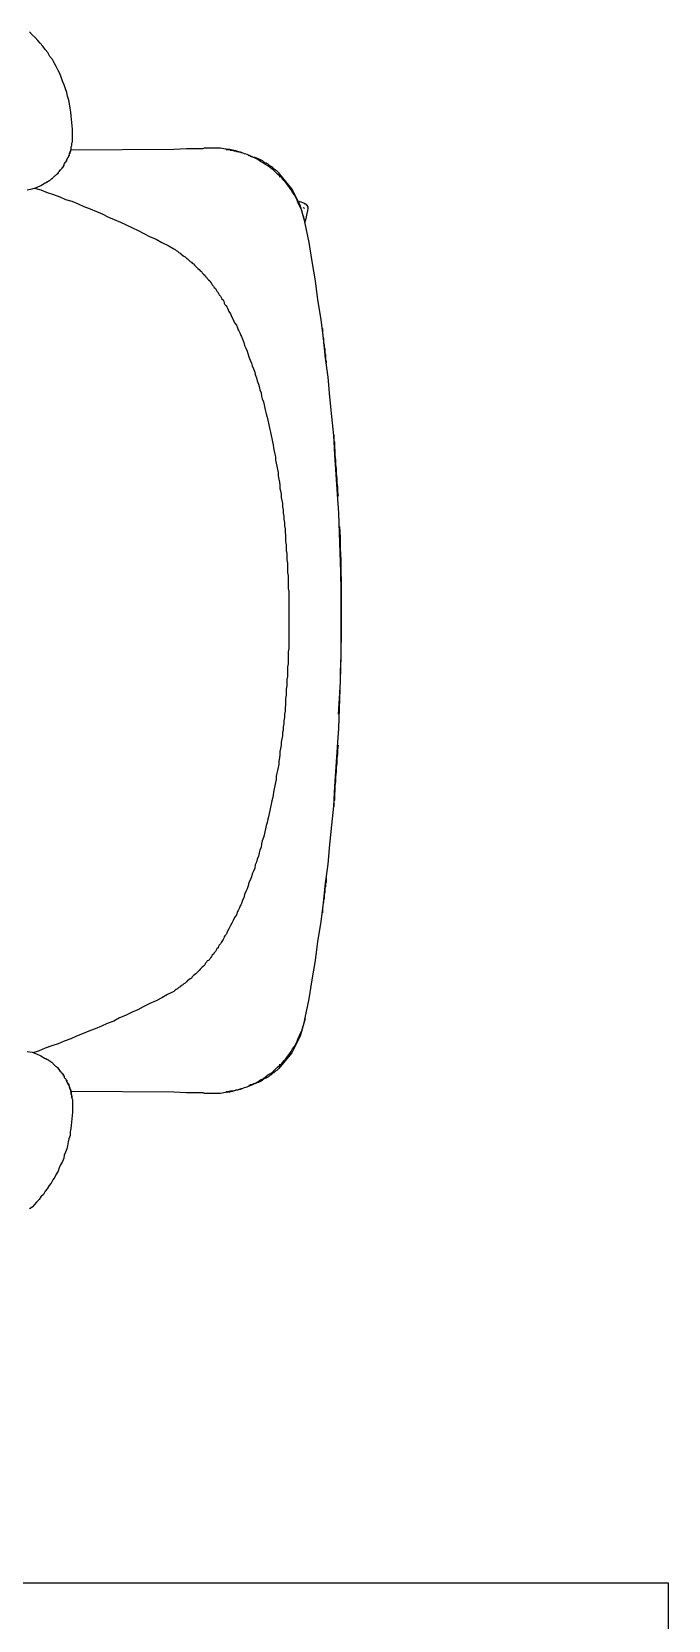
# Model space of a CAD drawing. Header units: inches. Extents: x 0 to 165, y 0 to 113.
# Drawn here: x 7.708 to 8.77, y 88.685 to 91.336 of the extents above; entities that cross this region are included whole.
import ezdxf

# ---------------------------------------------------------------- set-up
doc = ezdxf.new("R2010")
doc.units = ezdxf.units.IN
doc.header["$MEASUREMENT"] = 0
doc.layers.add('Furnishings', color=7, linetype='Continuous')

msp = doc.modelspace()

# ---------------------------------------------------------------- linework, layer by layer
at = {"layer": 'Furnishings'}
for points in [[(7.6999, 91.0718), (7.7084, 91.0739), (7.7158, 91.0761), (7.7231, 91.0792), (7.7305, 91.0834), (7.7316, 91.0834), (7.7326, 91.0845), (7.7337, 91.0845), (7.7337, 91.0856), (7.7348, 91.0856), (7.7358, 91.0866), (7.7369, 91.0877), (7.7379, 91.0877), (7.739, 91.0887), (7.74, 91.0898), (7.7411, 91.0908), (7.7422, 91.0908), (7.7432, 91.0919), (7.7443, 91.0929), (7.7453, 91.094), (7.7464, 91.0951), (7.7474, 91.0961), (7.7485, 91.0972), (7.7495, 91.0982), (7.7506, 91.0993), (7.7517, 91.1003), (7.7527, 91.1014), (7.7538, 91.1024), (7.7548, 91.1035), (7.7559, 91.1056), (7.7569, 91.1067), (7.758, 91.1077), (7.759, 91.1088), (7.7601, 91.1109), (7.7612, 91.112), (7.7622, 91.113), (7.7622, 91.1151), (7.7633, 91.1162), (7.7643, 91.1183), (7.7654, 91.1193), (7.7664, 91.1204), (7.7664, 91.1225), (7.7675, 91.1246), (7.7685, 91.1257), (7.7696, 91.1278), (7.7696, 91.1288), (7.7707, 91.131), (7.7707, 91.1331), (7.7717, 91.1352), (7.7728, 91.1362), (7.7728, 91.1383), (7.7738, 91.1405), (7.7738, 91.1426), (7.7738, 91.1436), (7.7749, 91.1457), (7.7749, 91.1478), (7.7749, 91.15), (7.7759, 91.1521), (7.7759, 91.1531), (7.7759, 91.1542), (7.7759, 91.1552), (7.7759, 91.1573), (7.7759, 91.1584), (7.7759, 91.1595), (7.7759, 91.1605), (7.7759, 91.1616), (7.7759, 91.1626), (7.7759, 91.1637), (7.7759, 91.1658), (7.7759, 91.1668), (7.7759, 91.1679), (7.7759, 91.169), (7.7759, 91.17), (7.7759, 91.1711), (7.7759, 91.1732), (7.7738, 91.1954), (7.7728, 91.2017), (7.7717, 91.208), (7.7707, 91.2154), (7.7696, 91.2217), (7.7675, 91.2281), (7.7664, 91.2344), (7.7643, 91.2408), (7.7622, 91.2471), (7.759, 91.2534), (7.7569, 91.2598), (7.7548, 91.2661), (7.7517, 91.2714), (7.7485, 91.2777), (7.7453, 91.284), (7.7422, 91.2893), (7.7379, 91.2946), (7.7348, 91.3009), (7.7305, 91.3062), (7.7263, 91.3115), (7.7221, 91.3168), (7.7179, 91.321), (7.7136, 91.3263), (7.7084, 91.3305), (7.7041, 91.3358)], [(7.7654, 91.1183), (7.7654, 91.1193), (7.7654, 91.1204), (7.7664, 91.1215), (7.7664, 91.1225), (7.7675, 91.1236), (7.7675, 91.1246), (7.7685, 91.1257), (7.7685, 91.1267), (7.7696, 91.1278), (7.7696, 91.1288), (7.7707, 91.1299), (7.7707, 91.131), (7.7707, 91.132), (7.7717, 91.1331), (7.7717, 91.1341), (7.7717, 91.1352), (7.7728, 91.1373), (7.7728, 91.1383), (7.7728, 91.1394), (7.7738, 91.1405), (7.7738, 91.1415), (7.7738, 91.1426), (7.7738, 91.1436), (7.7749, 91.1457), (7.7749, 91.1468), (7.7749, 91.1478), (7.7749, 91.1489)], [(7.7685, 91.1257), (7.7685, 91.1257)], [(8.023, 91.1415), (8.0209, 91.1415), (8.0188, 91.1415), (8.0167, 91.1415), (8.0145, 91.1415), (8.0124, 91.1415), (8.0103, 91.1415), (8.0082, 91.1415), (8.0061, 91.1415), (8.004, 91.1415), (8.0019, 91.1415), (7.9998, 91.1415), (7.9976, 91.1415), (7.9955, 91.1415), (7.9934, 91.1405), (7.9913, 91.1405), (7.9892, 91.1405), (7.9871, 91.1405), (7.966, 91.1405), (7.9449, 91.1394), (7.7728, 91.1383)], [(7.9871, 89.5653), (7.9924, 89.5653), (7.9976, 89.5642), (8.0029, 89.5642), (8.0082, 89.5642), (8.0135, 89.5642), (8.0188, 89.5642), (8.023, 89.5642), (8.0283, 89.5653), (8.0335, 89.5663), (8.0388, 89.5663), (8.043, 89.5674), (8.0483, 89.5695), (8.0536, 89.5705), (8.0578, 89.5716), (8.0631, 89.5737), (8.0673, 89.5748), (8.0726, 89.5769), (8.0768, 89.579), (8.0811, 89.5811), (8.0853, 89.5832), (8.0895, 89.5864), (8.0948, 89.5885), (8.0979, 89.5916), (8.1022, 89.5948), (8.1064, 89.5969), (8.1106, 89.6001), (8.1138, 89.6033), (8.118, 89.6075), (8.1212, 89.6106), (8.1254, 89.6138), (8.1286, 89.618), (8.1317, 89.6212), (8.1349, 89.6254), (8.1381, 89.6297), (8.1412, 89.6339), (8.1433, 89.6381), (8.1465, 89.6423), (8.1486, 89.6465), (8.1507, 89.6508), (8.1528, 89.656), (8.155, 89.6603), (8.1571, 89.6655), (8.1592, 89.6698), (8.1602, 89.6751), (8.1623, 89.6793), (8.1634, 89.6846), (8.1645, 89.6898), (8.1708, 89.7215), (8.1761, 89.7532), (8.1813, 89.7859), (8.1856, 89.8176), (8.1909, 89.8503), (8.1951, 89.882), (8.1982, 89.9147), (8.2025, 89.9464), (8.2056, 89.9791), (8.2088, 90.0118), (8.212, 90.0435), (8.2141, 90.0762), (8.2162, 90.109), (8.2183, 90.1417), (8.2204, 90.1734), (8.2215, 90.2061), (8.2225, 90.2388), (8.2236, 90.2716), (8.2246, 90.3043), (8.2246, 90.337), (8.2246, 90.3687), (8.2246, 90.4014), (8.2236, 90.4341), (8.2225, 90.4669), (8.2215, 90.4996), (8.2204, 90.5323), (8.2183, 90.564), (8.2162, 90.5967), (8.2141, 90.6295), (8.212, 90.6622), (8.2088, 90.6939), (8.2056, 90.7266), (8.2025, 90.7593), (8.1982, 90.791), (8.1951, 90.8237), (8.1909, 90.8554), (8.1856, 90.8881), (8.1813, 90.9198), (8.1761, 90.9525), (8.1708, 90.9842), (8.1645, 91.0159), (8.1634, 91.0212), (8.1623, 91.0264), (8.1602, 91.0307), (8.1592, 91.0359), (8.1571, 91.0412), (8.155, 91.0454), (8.1528, 91.0497), (8.1507, 91.0549), (8.1486, 91.0592), (8.1465, 91.0634), (8.1433, 91.0676), (8.1412, 91.0718), (8.1381, 91.0761), (8.1349, 91.0803), (8.1317, 91.0845), (8.1286, 91.0877), (8.1254, 91.0919), (8.1212, 91.0951), (8.118, 91.0982), (8.1138, 91.1024), (8.1106, 91.1056), (8.1064, 91.1088), (8.1022, 91.112), (8.0979, 91.1141), (8.0937, 91.1172), (8.0895, 91.1193), (8.0853, 91.1225), (8.0811, 91.1246), (8.0768, 91.1267), (8.0726, 91.1288), (8.0673, 91.131), (8.0631, 91.132), (8.0578, 91.1341), (8.0536, 91.1352), (8.0483, 91.1373), (8.043, 91.1383), (8.0388, 91.1394), (8.0335, 91.1394), (8.0283, 91.1405), (8.023, 91.1415), (8.0188, 91.1415), (8.0135, 91.1415), (8.0082, 91.1415), (8.0029, 91.1415), (7.9976, 91.1415), (7.9924, 91.1405), (7.9871, 91.1405)], [(8.0314, 91.1405), (8.0325, 91.1405), (8.0325, 91.1394), (8.0335, 91.1394), (8.0346, 91.1394), (8.0357, 91.1394), (8.0367, 91.1394), (8.0378, 91.1394), (8.0388, 91.1394), (8.0399, 91.1383), (8.0409, 91.1383), (8.043, 91.1383), (8.0452, 91.1373), (8.0462, 91.1373), (8.0483, 91.1373), (8.0504, 91.1362), (8.0515, 91.1362), (8.0536, 91.1352), (8.0557, 91.1352), (8.0568, 91.1341), (8.0589, 91.1341)], [(8.0346, 91.1394), (8.0346, 91.1394)], [(8.0378, 91.1394), (8.0378, 91.1394)], [(8.1645, 91.0169), (8.156, 91.0465), (8.1423, 91.0739), (8.1222, 91.0982), (8.1201, 91.1003), (8.1191, 91.1014), (8.1169, 91.1035), (8.1148, 91.1046), (8.1127, 91.1067), (8.1117, 91.1077), (8.1096, 91.1098), (8.1074, 91.1109), (8.1053, 91.112), (8.1032, 91.1141), (8.1011, 91.1151), (8.099, 91.1162), (8.0969, 91.1172), (8.0948, 91.1193), (8.0927, 91.1204), (8.0906, 91.1215), (8.0884, 91.1225), (8.0874, 91.1225), (8.0863, 91.1236), (8.0853, 91.1236), (8.0842, 91.1246), (8.0832, 91.1246), (8.0821, 91.1246), (8.08, 91.1257), (8.0789, 91.1257), (8.0779, 91.1257), (8.0768, 91.1267), (8.0758, 91.1267), (8.0747, 91.1278), (8.0737, 91.1278), (8.0726, 91.1288), (8.0716, 91.1288), (8.0705, 91.1288), (8.0705, 91.1299)], [(8.0726, 91.1288), (8.0726, 91.1288)], [(8.0747, 91.1278), (8.0747, 91.1278)], [(8.0779, 91.1257), (8.0768, 91.1267), (8.0758, 91.1267)], [(8.0768, 91.1267), (8.0768, 91.1267)], [(7.7548, 91.1035), (7.7538, 91.1035), (7.7538, 91.1024), (7.7527, 91.1014), (7.7517, 91.1003), (7.7517, 91.0993), (7.7506, 91.0993), (7.7506, 91.0982), (7.7495, 91.0982)], [(7.7495, 91.0982), (7.7495, 91.0982)], [(7.7495, 91.0982), (7.7495, 91.0982)], [(7.7506, 91.0993), (7.7506, 91.0993)], [(7.7506, 91.0993), (7.7506, 91.0993)], [(7.7506, 91.0993), (7.7506, 91.0993)], [(7.7506, 91.0993), (7.7506, 91.0993)], [(7.7506, 91.0982), (7.7506, 91.0982)], [(7.7517, 91.1003), (7.7517, 91.1003)], [(7.7517, 91.1003), (7.7517, 91.1003)], [(7.7517, 91.1003), (7.7517, 91.1003)], [(7.7517, 91.1003), (7.7517, 91.1003)], [(7.7517, 91.1003), (7.7517, 91.1003)], [(7.7527, 91.1014), (7.7527, 91.1014)], [(7.7527, 91.1014), (7.7527, 91.1014)], [(7.7527, 91.1014), (7.7527, 91.1014)], [(7.7527, 91.1014), (7.7527, 91.1014)], [(7.7527, 91.1014), (7.7527, 91.1014)], [(7.7538, 91.1024), (7.7538, 91.1024)], [(7.7538, 91.1024), (7.7538, 91.1024)], [(7.7538, 91.1024), (7.7538, 91.1024)], [(7.7538, 91.1024), (7.7538, 91.1024)], [(7.7538, 91.1024), (7.7538, 91.1024)], [(7.7548, 91.1035), (7.7548, 91.1035)], [(7.7548, 91.1035), (7.7548, 91.1035)], [(7.7548, 91.1035), (7.7548, 91.1035)], [(7.7548, 91.1035), (7.7548, 91.1035)], [(7.7548, 91.1035), (7.7548, 91.1035)], [(7.7612, 91.113), (7.7612, 91.112), (7.7601, 91.112), (7.7601, 91.1109), (7.7601, 91.1098), (7.759, 91.1098), (7.759, 91.1088), (7.758, 91.1088), (7.758, 91.1077)], [(7.758, 91.1077), (7.758, 91.1077)], [(7.759, 91.1098), (7.759, 91.1098)], [(7.759, 91.1098), (7.759, 91.1098)], [(7.759, 91.1088), (7.759, 91.1088)], [(7.7601, 91.1109), (7.7601, 91.1109)], [(7.7601, 91.1109), (7.7601, 91.1109)], [(7.7601, 91.1109), (7.7601, 91.1109)], [(7.7612, 91.112), (7.7612, 91.112)], [(7.7612, 91.112), (7.7612, 91.112)], [(7.7664, 91.1215), (7.7664, 91.1215)], [(8.1222, 91.0929), (8.1222, 91.0982)], [(7.7126, 91.075), (7.7231, 91.0718), (7.7337, 91.0676), (7.7443, 91.0644), (7.7548, 91.0602), (7.7643, 91.056), (7.7749, 91.0528), (7.7854, 91.0486), (7.7949, 91.0444), (7.8055, 91.0402), (7.8161, 91.0359), (7.8256, 91.0317), (7.8361, 91.0264), (7.8456, 91.0222), (7.8562, 91.018), (7.8657, 91.0138), (7.8762, 91.0085), (7.8857, 91.0043), (7.8952, 90.999), (7.9058, 90.9937), (7.9153, 90.9895), (7.9248, 90.9842), (7.9354, 90.9789), (7.9449, 90.9736), (7.947, 90.9726), (7.9491, 90.9705), (7.9512, 90.9694), (7.9533, 90.9673), (7.9554, 90.9663), (7.9575, 90.9641), (7.9596, 90.9631), (7.9618, 90.961), (7.9639, 90.9599), (7.966, 90.9578), (7.9681, 90.9568), (7.9702, 90.9546), (7.9723, 90.9525), (7.9744, 90.9515), (7.9755, 90.9494), (7.9776, 90.9483), (7.9797, 90.9462), (7.9818, 90.9441), (7.9839, 90.942), (7.985, 90.9409), (7.9871, 90.9388), (7.9892, 90.9367), (7.9913, 90.9356), (7.9924, 90.9335), (7.9945, 90.9314), (7.9966, 90.9293), (7.9976, 90.9272), (7.9998, 90.9261), (8.0008, 90.924), (8.0029, 90.9219), (8.005, 90.9198), (8.0061, 90.9177), (8.0082, 90.9156), (8.0093, 90.9135), (8.0114, 90.9114), (8.0124, 90.9092), (8.0145, 90.9071), (8.0156, 90.905), (8.0167, 90.9029), (8.0188, 90.9008), (8.0198, 90.8987), (8.0209, 90.8966), (8.023, 90.8945), (8.024, 90.8924), (8.0251, 90.8902), (8.0272, 90.8881), (8.0283, 90.886), (8.0293, 90.8828), (8.0304, 90.8807), (8.0325, 90.8786), (8.0335, 90.8765), (8.0346, 90.8744), (8.0367, 90.8691), (8.0399, 90.8649), (8.042, 90.8596), (8.0441, 90.8554), (8.0462, 90.8501), (8.0494, 90.8459), (8.0515, 90.8417), (8.0525, 90.8385), (8.0536, 90.8364), (8.0547, 90.8343), (8.0557, 90.8322), (8.0568, 90.829), (8.0578, 90.8269), (8.0599, 90.8227), (8.062, 90.8174), (8.0631, 90.8121), (8.0652, 90.8079), (8.0673, 90.8026), (8.0694, 90.7973), (8.0705, 90.7931), (8.0726, 90.7878), (8.0747, 90.7826), (8.0758, 90.7783), (8.0779, 90.7731), (8.08, 90.7678), (8.0811, 90.7635), (8.0832, 90.7583), (8.0842, 90.753), (8.0863, 90.7477), (8.0874, 90.7435), (8.0884, 90.7382), (8.0906, 90.7329), (8.0916, 90.7277), (8.0927, 90.7234), (8.0948, 90.7181), (8.0958, 90.7129), (8.0969, 90.7076), (8.0979, 90.7023), (8.099, 90.6981), (8.1011, 90.6928), (8.1022, 90.6875), (8.1032, 90.6823), (8.1043, 90.677), (8.1053, 90.6717), (8.1064, 90.6675), (8.1074, 90.6622), (8.1085, 90.6569), (8.1096, 90.6516), (8.1106, 90.6464), (8.1117, 90.6411), (8.1127, 90.6358), (8.1138, 90.6305), (8.1148, 90.6263), (8.1148, 90.621), (8.1159, 90.6157), (8.1169, 90.6105), (8.118, 90.6052), (8.1191, 90.5999), (8.1191, 90.5946), (8.1201, 90.5893), (8.1212, 90.5841), (8.1222, 90.5788), (8.1222, 90.5735), (8.1233, 90.5693), (8.1243, 90.564), (8.1243, 90.5587), (8.1254, 90.5534), (8.1264, 90.5482), (8.1264, 90.5429), (8.1275, 90.5376), (8.1275, 90.5323), (8.1286, 90.5271), (8.1286, 90.5218), (8.1296, 90.5165), (8.1296, 90.5112), (8.1307, 90.5059), (8.1307, 90.5007), (8.1317, 90.4954), (8.1317, 90.4901), (8.1317, 90.4848), (8.1328, 90.4795), (8.1328, 90.4753), (8.1328, 90.47), (8.1338, 90.4648), (8.1338, 90.4595), (8.1338, 90.4542), (8.1349, 90.4489), (8.1349, 90.4436), (8.1349, 90.4384), (8.1349, 90.4331), (8.136, 90.4278), (8.136, 90.4225), (8.136, 90.4173), (8.136, 90.412), (8.136, 90.4067), (8.137, 90.4014), (8.137, 90.3961), (8.137, 90.3909), (8.137, 90.3856), (8.137, 90.3803), (8.137, 90.375), (8.137, 90.3697), (8.137, 90.3645), (8.137, 90.3592), (8.137, 90.3539), (8.137, 90.3486), (8.137, 90.3434), (8.137, 90.3381), (8.137, 90.3328), (8.137, 90.3275), (8.137, 90.3222), (8.137, 90.317), (8.137, 90.3117), (8.137, 90.3064), (8.136, 90.3011), (8.136, 90.2958), (8.136, 90.2916), (8.136, 90.2863), (8.136, 90.2811), (8.1349, 90.2758), (8.1349, 90.2705), (8.1349, 90.2652), (8.1349, 90.2599), (8.1338, 90.2547), (8.1338, 90.2494), (8.1338, 90.2441), (8.1328, 90.2388), (8.1328, 90.2336), (8.1328, 90.2283), (8.1317, 90.223), (8.1317, 90.2177), (8.1317, 90.2124), (8.1307, 90.2072), (8.1307, 90.2019), (8.1296, 90.1966), (8.1296, 90.1913), (8.1286, 90.186), (8.1286, 90.1808), (8.1275, 90.1755), (8.1275, 90.1702), (8.1264, 90.166), (8.1264, 90.1607), (8.1254, 90.1554), (8.1243, 90.1501), (8.1243, 90.1449), (8.1233, 90.1396), (8.1222, 90.1343), (8.1222, 90.129), (8.1212, 90.1238), (8.1201, 90.1185), (8.1201, 90.1132), (8.1191, 90.1079), (8.118, 90.1026), (8.1169, 90.0984), (8.1159, 90.0931), (8.1159, 90.0879), (8.1148, 90.0826), (8.1138, 90.0773), (8.1127, 90.072), (8.1117, 90.0667), (8.1106, 90.0615), (8.1096, 90.0562), (8.1085, 90.052), (8.1074, 90.0467), (8.1064, 90.0414), (8.1053, 90.0361), (8.1043, 90.0308), (8.1032, 90.0256), (8.1022, 90.0213), (8.1011, 90.0161), (8.099, 90.0108), (8.0979, 90.0055), (8.0969, 90.0002), (8.0958, 89.9949), (8.0948, 89.9907), (8.0927, 89.9854), (8.0916, 89.9802), (8.0906, 89.9749), (8.0884, 89.9696), (8.0874, 89.9654), (8.0863, 89.9601), (8.0842, 89.9548), (8.0832, 89.9496), (8.0811, 89.9453), (8.08, 89.94), (8.0779, 89.9348), (8.0758, 89.9305), (8.0747, 89.9253), (8.0726, 89.92), (8.0705, 89.9158), (8.0694, 89.9105), (8.0673, 89.9052), (8.0652, 89.901), (8.0631, 89.8957), (8.062, 89.8904), (8.0599, 89.8862), (8.0578, 89.8809), (8.0568, 89.8788), (8.0557, 89.8767), (8.0547, 89.8735), (8.0536, 89.8714), (8.0525, 89.8693), (8.0515, 89.8672), (8.0494, 89.8619), (8.0462, 89.8577), (8.0441, 89.8524), (8.042, 89.8482), (8.0399, 89.844), (8.0367, 89.8387), (8.0346, 89.8345), (8.0335, 89.8313), (8.0325, 89.8292), (8.0304, 89.8271), (8.0293, 89.825), (8.0283, 89.8229), (8.0272, 89.8207), (8.0251, 89.8176), (8.024, 89.8155), (8.023, 89.8134), (8.0209, 89.8112), (8.0198, 89.8091), (8.0188, 89.807), (8.0167, 89.8049), (8.0156, 89.8028), (8.0145, 89.8007), (8.0124, 89.7986), (8.0114, 89.7965), (8.0093, 89.7944), (8.0082, 89.7922), (8.0061, 89.7901), (8.005, 89.788), (8.0029, 89.7859), (8.0008, 89.7849), (7.9998, 89.7827), (7.9976, 89.7806), (7.9966, 89.7785), (7.9945, 89.7764), (7.9924, 89.7743), (7.9913, 89.7732), (7.9892, 89.7711), (7.9871, 89.769), (7.985, 89.7669), (7.9839, 89.7658), (7.9818, 89.7637), (7.9797, 89.7616), (7.9776, 89.7606), (7.9755, 89.7585), (7.9744, 89.7563), (7.9723, 89.7553), (7.9702, 89.7532), (7.9681, 89.7521), (7.966, 89.75), (7.9639, 89.7479), (7.9618, 89.7468), (7.9596, 89.7447), (7.9575, 89.7437), (7.9554, 89.7416), (7.9533, 89.7405), (7.9512, 89.7384), (7.9491, 89.7373), (7.947, 89.7363), (7.9449, 89.7342), (7.9343, 89.7289), (7.9248, 89.7236), (7.9153, 89.7183), (7.9047, 89.7141), (7.8952, 89.7088), (7.8847, 89.7036), (7.8752, 89.6993), (7.8646, 89.6941), (7.8541, 89.6898), (7.8446, 89.6846), (7.834, 89.6803), (7.8245, 89.6761), (7.8139, 89.6719), (7.8034, 89.6677), (7.7928, 89.6634), (7.7823, 89.6592), (7.7728, 89.655), (7.7622, 89.6508), (7.7517, 89.6465), (7.7411, 89.6434), (7.7305, 89.6392), (7.72, 89.6349), (7.7094, 89.6318)], [(8.1539, 91.0528), (8.1634, 91.0497), (8.1634, 91.0486), (8.1645, 91.0486), (8.1655, 91.0486), (8.1655, 91.0475), (8.1666, 91.0475), (8.1666, 91.0465), (8.1676, 91.0465), (8.1676, 91.0454), (8.1676, 91.0444), (8.1687, 91.0444), (8.1687, 91.0433), (8.1687, 91.0423), (8.1687, 91.0412), (8.1687, 91.0402), (8.1645, 91.019)], [(8.1602, 91.0423), (8.1634, 91.0412)], [(8.1634, 91.0497), (8.1634, 91.0497)], [(8.1645, 91.0486), (8.1645, 91.0486)], [(8.1645, 91.0486), (8.1645, 91.0486)], [(8.1645, 91.0486), (8.1645, 91.0486)], [(8.1655, 91.0486), (8.1655, 91.0486)], [(8.1655, 91.0475), (8.1655, 91.0475)], [(8.1666, 91.0475), (8.1666, 91.0475)], [(8.1666, 91.0475), (8.1666, 91.0475)], [(8.1666, 91.0465), (8.1666, 91.0465)], [(8.1676, 91.0465), (8.1676, 91.0465)], [(8.1676, 91.0454), (8.1676, 91.0454)], [(8.1676, 91.0454), (8.1676, 91.0454)], [(8.1676, 91.0454), (8.1676, 91.0454)], [(8.1676, 91.0444), (8.1676, 91.0444)], [(8.1687, 91.0433), (8.1687, 91.0433)], [(8.1687, 91.0433), (8.1687, 91.0433)], [(8.1687, 91.0433), (8.1687, 91.0433)], [(8.1687, 91.0423), (8.1687, 91.0423)], [(8.1687, 91.0423), (8.1687, 91.0423)], [(8.1687, 91.0412), (8.1687, 91.0412)], [(8.1687, 91.0412), (8.1687, 91.0412)], [(8.1687, 91.0402), (8.1687, 91.0402)], [(8.193, 90.8406), (8.193, 90.8364), (8.193, 90.8332), (8.194, 90.8301), (8.194, 90.8269), (8.1951, 90.8237), (8.1951, 90.8195), (8.1951, 90.8163), (8.1961, 90.8132), (8.1961, 90.81), (8.1972, 90.8058), (8.1972, 90.8026), (8.1972, 90.7994), (8.1982, 90.7963), (8.1982, 90.7921), (8.1982, 90.7889), (8.1993, 90.7857), (8.1993, 90.7826)], [(8.212, 90.6632), (8.212, 90.6611), (8.212, 90.659), (8.212, 90.658), (8.212, 90.6559), (8.212, 90.6537), (8.213, 90.6516), (8.213, 90.6506), (8.213, 90.6485), (8.213, 90.6464), (8.213, 90.6453), (8.213, 90.6432), (8.2141, 90.6358), (8.2141, 90.6284), (8.2151, 90.621), (8.2151, 90.6136), (8.2162, 90.6062), (8.2162, 90.5978), (8.2172, 90.5904), (8.2172, 90.583), (8.2183, 90.5756), (8.2183, 90.5682), (8.2194, 90.5608)], [(8.2215, 90.5102), (8.2225, 90.4912), (8.2225, 90.4732), (8.2236, 90.4542), (8.2236, 90.4363), (8.2246, 90.4173), (8.2246, 90.3993), (8.2246, 90.3803), (8.2246, 90.3624), (8.2246, 90.3434), (8.2246, 90.3254), (8.2236, 90.3064), (8.2236, 90.2885), (8.2225, 90.2694), (8.2225, 90.2515), (8.2215, 90.2325), (8.2204, 90.2145), (8.2194, 90.1966)], [(8.2194, 90.1449), (8.2183, 90.1375), (8.2183, 90.1301), (8.2172, 90.1227), (8.2172, 90.1153), (8.2162, 90.1079), (8.2162, 90.1005), (8.2151, 90.0921), (8.2151, 90.0847), (8.2141, 90.0773), (8.2141, 90.0699), (8.213, 90.0625), (8.213, 90.0604), (8.213, 90.0594), (8.213, 90.0572), (8.213, 90.0551), (8.213, 90.0541), (8.212, 90.052), (8.212, 90.0499), (8.212, 90.0477), (8.212, 90.0467), (8.212, 90.0446), (8.212, 90.0425)], [(8.1993, 89.9232), (8.1993, 89.92), (8.1993, 89.9168), (8.1982, 89.9137), (8.1982, 89.9094), (8.1972, 89.9063), (8.1972, 89.9031), (8.1972, 89.8999), (8.1961, 89.8957), (8.1961, 89.8925), (8.1961, 89.8894), (8.1951, 89.8862), (8.1951, 89.883), (8.194, 89.8788), (8.194, 89.8756), (8.193, 89.8725), (8.193, 89.8693), (8.193, 89.8651)], [(8.1645, 89.6888), (8.156, 89.6592), (8.1423, 89.6318), (8.1222, 89.6075), (8.1201, 89.6054), (8.1191, 89.6043), (8.1169, 89.6022), (8.1148, 89.6011), (8.1127, 89.599), (8.1117, 89.598), (8.1096, 89.5969), (8.1074, 89.5948), (8.1053, 89.5938), (8.1032, 89.5916), (8.1011, 89.5906), (8.099, 89.5895), (8.0969, 89.5885), (8.0948, 89.5874), (8.0927, 89.5853), (8.0906, 89.5843), (8.0884, 89.5832), (8.0874, 89.5832), (8.0863, 89.5821), (8.0853, 89.5821), (8.0842, 89.5821), (8.0832, 89.5811), (8.0821, 89.5811), (8.08, 89.58), (8.0789, 89.58), (8.0779, 89.58), (8.0768, 89.579), (8.0758, 89.579), (8.0747, 89.5779), (8.0737, 89.5779), (8.0726, 89.5779), (8.0726, 89.5769), (8.0716, 89.5769), (8.0705, 89.5769), (8.0705, 89.5758)], [(7.6999, 89.6339), (7.7084, 89.6328), (7.7158, 89.6297), (7.7231, 89.6265), (7.7305, 89.6223), (7.7316, 89.6223), (7.7326, 89.6212), (7.7337, 89.6212), (7.7337, 89.6202), (7.7348, 89.6202), (7.7358, 89.6191), (7.7369, 89.618), (7.7379, 89.618), (7.739, 89.617), (7.74, 89.6159), (7.7411, 89.6159), (7.7422, 89.6149), (7.7432, 89.6138), (7.7443, 89.6128), (7.7453, 89.6117), (7.7464, 89.6106), (7.7474, 89.6096), (7.7485, 89.6085), (7.7495, 89.6075), (7.7506, 89.6075), (7.7506, 89.6064), (7.7517, 89.6064), (7.7517, 89.6054), (7.7527, 89.6054), (7.7527, 89.6043), (7.7538, 89.6043), (7.7538, 89.6033), (7.7538, 89.6022), (7.7548, 89.6022), (7.7548, 89.6011), (7.7559, 89.6011), (7.7559, 89.6001), (7.7569, 89.6001)], [(8.1222, 89.6075), (8.1222, 89.6128)], [(7.758, 89.598), (7.759, 89.5969), (7.7601, 89.5959), (7.7612, 89.5938), (7.7622, 89.5927), (7.7622, 89.5906), (7.7633, 89.5895), (7.7643, 89.5885), (7.7654, 89.5864), (7.7664, 89.5853), (7.7664, 89.5832), (7.7675, 89.5811), (7.7685, 89.58), (7.7696, 89.5779), (7.7696, 89.5769), (7.7707, 89.5748), (7.7707, 89.5726), (7.7717, 89.5716), (7.7728, 89.5695), (7.7728, 89.5674), (7.7738, 89.5653), (7.7738, 89.5631), (7.7738, 89.5621), (7.7749, 89.56), (7.7749, 89.5579), (7.7749, 89.5557), (7.7759, 89.5536), (7.7759, 89.5526), (7.7759, 89.5515), (7.7759, 89.5505), (7.7759, 89.5494), (7.7759, 89.5473), (7.7759, 89.5462), (7.7759, 89.5452), (7.7759, 89.5441), (7.7759, 89.5431), (7.7759, 89.542), (7.7759, 89.5399), (7.7759, 89.5389), (7.7759, 89.5378), (7.7759, 89.5367), (7.7759, 89.5357), (7.7759, 89.5346), (7.7759, 89.5325), (7.7738, 89.5104), (7.7728, 89.5051), (7.7717, 89.4998), (7.7717, 89.4935), (7.7696, 89.4882), (7.7685, 89.4829), (7.7675, 89.4766), (7.7664, 89.4713), (7.7643, 89.466), (7.7622, 89.4607), (7.7612, 89.4555), (7.759, 89.4502), (7.7559, 89.4449), (7.7538, 89.4396), (7.7517, 89.4343), (7.7485, 89.4291), (7.7464, 89.4238), (7.7432, 89.4196), (7.74, 89.4143), (7.7369, 89.4101), (7.7337, 89.4048), (7.7305, 89.4006), (7.7274, 89.3953), (7.7231, 89.391), (7.72, 89.3868), (7.7158, 89.3826), (7.7126, 89.3784), (7.7084, 89.3742), (7.7041, 89.371)], [(7.7495, 89.6075), (7.7495, 89.6075)], [(7.7495, 89.6075), (7.7495, 89.6075)], [(7.7495, 89.6075), (7.7506, 89.6064), (7.7517, 89.6054), (7.7527, 89.6043), (7.7538, 89.6033), (7.7548, 89.6022), (7.7559, 89.6011), (7.7569, 89.599), (7.758, 89.598), (7.758, 89.5969), (7.759, 89.5969), (7.759, 89.5959), (7.7601, 89.5959), (7.7601, 89.5948), (7.7601, 89.5938), (7.7612, 89.5938), (7.7612, 89.5927)], [(7.7506, 89.6064), (7.7506, 89.6064)], [(7.7506, 89.6064), (7.7506, 89.6064)], [(7.7506, 89.6064), (7.7506, 89.6064)], [(7.7517, 89.6054), (7.7517, 89.6054)], [(7.7517, 89.6054), (7.7517, 89.6054)], [(7.7517, 89.6054), (7.7517, 89.6054)], [(7.7527, 89.6043), (7.7527, 89.6043)], [(7.7527, 89.6043), (7.7527, 89.6043)], [(7.7527, 89.6043), (7.7527, 89.6043)], [(7.7538, 89.6033), (7.7538, 89.6033)], [(7.7538, 89.6033), (7.7538, 89.6033)], [(7.7538, 89.6033), (7.7538, 89.6033)], [(7.7548, 89.6022), (7.7548, 89.6022)], [(7.7548, 89.6022), (7.7548, 89.6022)], [(7.7548, 89.6022), (7.7548, 89.6022)], [(7.7559, 89.6011), (7.7559, 89.6011)], [(7.7559, 89.6011), (7.7559, 89.6011)], [(7.7559, 89.6011), (7.7559, 89.6011)], [(7.7559, 89.6001), (7.7559, 89.6001)], [(7.758, 89.598), (7.758, 89.598)], [(7.759, 89.5969), (7.759, 89.5969)], [(7.759, 89.5969), (7.759, 89.5969)], [(7.759, 89.5959), (7.759, 89.5959)], [(7.7601, 89.5948), (7.7601, 89.5948)], [(7.7601, 89.5948), (7.7601, 89.5948)], [(7.7601, 89.5948), (7.7601, 89.5948)], [(7.7612, 89.5938), (7.7612, 89.5938)], [(7.7612, 89.5938), (7.7612, 89.5938)], [(7.7749, 89.5568), (7.7749, 89.5579), (7.7749, 89.5589), (7.7749, 89.561), (7.7738, 89.5621), (7.7738, 89.5631), (7.7738, 89.5642), (7.7738, 89.5653), (7.7728, 89.5663), (7.7728, 89.5674), (7.7728, 89.5695), (7.7717, 89.5705), (7.7717, 89.5716), (7.7717, 89.5726), (7.7707, 89.5737), (7.7707, 89.5748), (7.7707, 89.5758), (7.7696, 89.5769), (7.7696, 89.5779), (7.7685, 89.579), (7.7685, 89.58), (7.7685, 89.5811), (7.7675, 89.5811), (7.7675, 89.5821), (7.7664, 89.5832), (7.7664, 89.5843), (7.7664, 89.5853), (7.7654, 89.5853), (7.7654, 89.5864), (7.7654, 89.5874)], [(7.7728, 89.5674), (7.9449, 89.5663), (7.966, 89.5653), (7.9871, 89.5653), (7.9892, 89.5653), (7.9913, 89.5653), (7.9934, 89.5653), (7.9955, 89.5642), (7.9976, 89.5642), (7.9998, 89.5642), (8.0019, 89.5642), (8.004, 89.5642), (8.0061, 89.5642), (8.0082, 89.5642), (8.0103, 89.5642), (8.0124, 89.5642), (8.0145, 89.5642), (8.0167, 89.5642), (8.0188, 89.5642), (8.0209, 89.5642), (8.023, 89.5642)], [(8.0589, 89.5716), (8.0568, 89.5716), (8.0557, 89.5705), (8.0536, 89.5705), (8.0515, 89.5695), (8.0504, 89.5695), (8.0483, 89.5695), (8.0462, 89.5684), (8.0452, 89.5684), (8.043, 89.5674), (8.0409, 89.5674), (8.0399, 89.5674), (8.0388, 89.5674), (8.0378, 89.5663), (8.0367, 89.5663), (8.0357, 89.5663), (8.0346, 89.5663), (8.0335, 89.5663), (8.0325, 89.5663), (8.0325, 89.5653), (8.0314, 89.5653)], [(8.0346, 89.5663), (8.0346, 89.5663)], [(8.0378, 89.5663), (8.0378, 89.5663)], [(8.0747, 89.5779), (8.0747, 89.5779)], [(8.0758, 89.579), (8.0768, 89.579), (8.0779, 89.58)], [(8.0768, 89.579), (8.0768, 89.579)]]:
    msp.add_lwpolyline(points, dxfattribs=at)
msp.add_lwpolyline([(3.8981, 88.747), (8.7705, 88.747), (8.7705, 86.6957), (3.8981, 86.6957)], close=True, dxfattribs=at)

doc.saveas('drawing.dxf')
